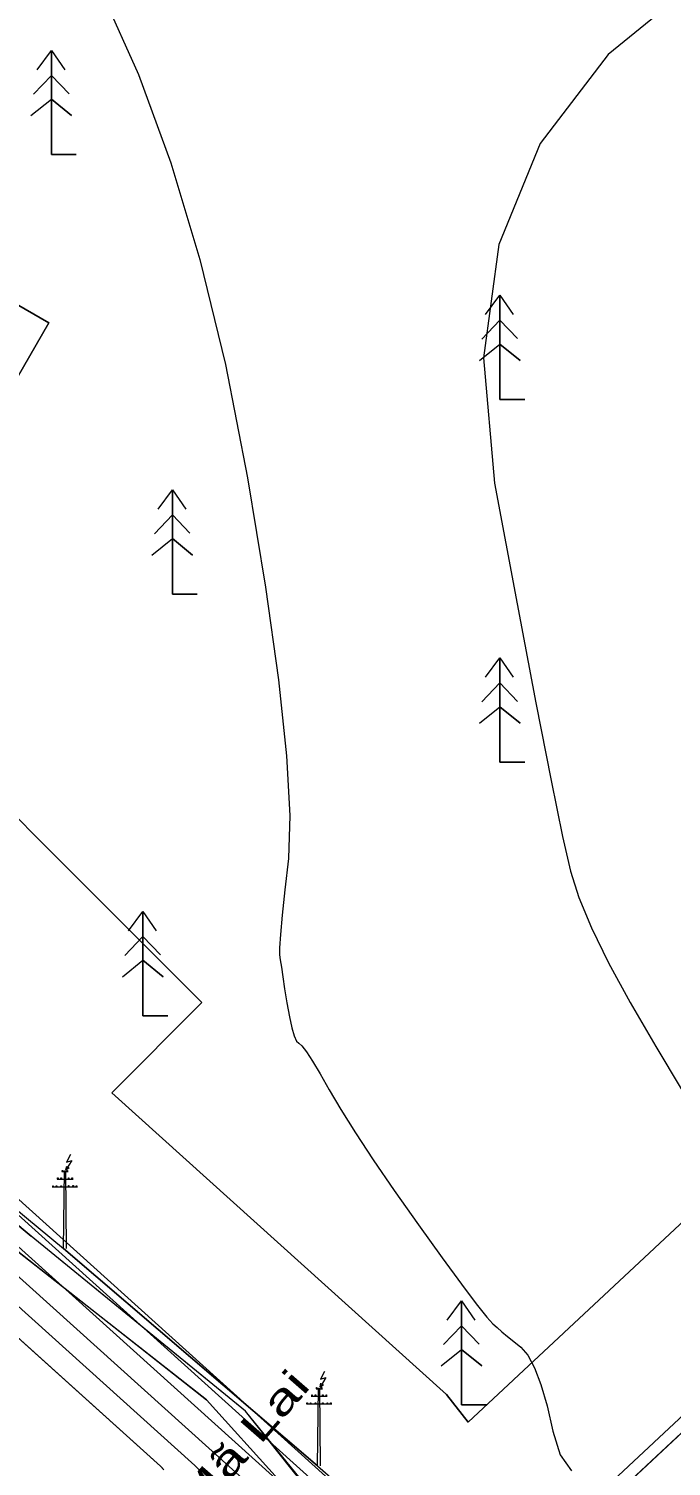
# Model space of a CAD drawing. Header units: metres. Extents: x 533049 to 537618, y 1849954 to 1852676.
# Drawn here: x 535528.2 to 535637, y 1850783 to 1851026.8 of the extents above; entities that cross this region are included whole.
import ezdxf

# ---------------------------------------------------------------- set-up
doc = ezdxf.new("R2010")
doc.units = ezdxf.units.M
doc.header["$LTSCALE"] = 2
for name, color, linetype, lineweight in [('13', 7, 'Continuous', 13), ('20', 7, 'Continuous', 13), ('33', 7, 'Continuous', 13), ('48', 7, 'Continuous', 13), ('54', 7, 'Continuous', 13), ('55', 7, 'Continuous', 13), ('57', 7, 'Continuous', 13), ('60', 7, 'Continuous', 13), ('63', 7, 'Continuous', 13)]:
    doc.layers.add(name, color=color, linetype=linetype, lineweight=lineweight)

msp = doc.modelspace()

# ---------------------------------------------------------------- linework, layer by layer
at = {"layer": '13'}
msp.add_lwpolyline([(535345.89, 1851025.25), (535390.65, 1850937.61), (535574.15, 1850772.11), (535618.06, 1850715.59)], dxfattribs=at)
at = {"layer": '33'}
for points in [[(535753.57, 1851041.56), (535681.53, 1850945.82), (535671.11, 1850877.79), (535680.26, 1850849.39), (535650.42, 1850835.16), (535602.61, 1850790.48), (535598.97, 1850795.17), (535542.22, 1850846.35), (535557.51, 1850861.65), (535497.94, 1850921.22), (535497.77, 1850921.32), (535505.76, 1850932.16), (535531.58, 1850976.88), (535460.02, 1851018.2), (535443.33, 1850995.53), (535439.07, 1850999.12), (535432.62, 1851004.76), (535426.61, 1851008.73), (535423.64, 1851025.33), (535415.63, 1851027.47)], [(535415.63, 1851027.47), (535423.64, 1851025.33), (535426.61, 1851008.73), (535432.62, 1851004.76), (535439.07, 1850999.12), (535443.33, 1850995.53), (535460.02, 1851018.2), (535531.58, 1850976.88), (535505.76, 1850932.16), (535497.77, 1850921.32), (535497.94, 1850921.22), (535557.51, 1850861.65), (535542.22, 1850846.35), (535598.97, 1850795.17), (535602.61, 1850790.48), (535650.42, 1850835.16), (535680.26, 1850849.39), (535671.11, 1850877.79), (535681.53, 1850945.82), (535753.57, 1851041.56)], [(535581.32, 1850778.77), (535507.38, 1850845.45)], [(535507.38, 1850845.45), (535581.32, 1850778.77)], [(535664.1, 1850815.09), (535599.79, 1850755)], [(535599.79, 1850755), (535664.1, 1850815.09)]]:
    msp.add_lwpolyline(points, dxfattribs=at)
at = {"layer": '48'}
msp.add_lwpolyline([(535551.08, 1850782.42), (535550.47, 1850783.03), (535500.73, 1850827.89), (535483.73, 1850807.49), (535473.72, 1850810.17), (535430.66, 1850853.23), (535410.86, 1850841.8), (535394.31, 1850858.36), (535402.35, 1850872.29), (535365.68, 1850908.96), (535354.42, 1850928.47), (535362.53, 1850936.59), (535377.93, 1850945.47), (535356.78, 1850986.89), (535338.85, 1850980.25)], dxfattribs=at)
at = {"layer": '54'}
for points in [[(535356, 1851013.69), (535393.67, 1850939.93), (535576.9, 1850774.67), (535621.03, 1850717.89)], [(535349.75, 1851009.44), (535387.62, 1850935.28), (535556.32, 1850783.13)]]:
    msp.add_lwpolyline(points, dxfattribs=at)
msp.add_arc((535549.62, 1850775.71), 10, 314.2002, 47.9525, dxfattribs=at)
at = {"layer": '55'}
for points in [[(535361.87, 1851010.98), (535396.9, 1850942.4), (535579.85, 1850777.4), (535624.18, 1850720.35)], [(535348.02, 1851004.04), (535384.4, 1850932.81), (535550.47, 1850783.03)]]:
    msp.add_lwpolyline(points, dxfattribs=at)
at = {"layer": '57'}
for p, q in [((535532.01, 1851023.09), (535532.01, 1851005.42)), ((535528.95, 1851015.65), (535532.01, 1851018.85)), ((535534.99, 1851015.72), (535532.01, 1851018.85)), ((535528.53, 1851012.03), (535532.01, 1851014.81)), ((535535.42, 1851012.03), (535532.01, 1851014.81)), ((535532.01, 1851005.42), (535536.22, 1851005.42)), ((535608.01, 1850981.59), (535608.01, 1850963.92)), ((535604.95, 1850974.15), (535608.01, 1850977.35)), ((535610.99, 1850974.22), (535608.01, 1850977.35)), ((535604.53, 1850970.53), (535608.01, 1850973.31)), ((535611.42, 1850970.53), (535608.01, 1850973.31)), ((535608.01, 1850963.92), (535612.22, 1850963.92)), ((535552.51, 1850948.59), (535552.51, 1850930.92)), ((535549.45, 1850941.15), (535552.51, 1850944.35)), ((535555.49, 1850941.22), (535552.51, 1850944.35)), ((535549.03, 1850937.53), (535552.51, 1850940.31)), ((535555.92, 1850937.53), (535552.51, 1850940.31)), ((535552.51, 1850930.92), (535556.72, 1850930.92)), ((535608.01, 1850920.09), (535608.01, 1850902.42)), ((535604.95, 1850912.65), (535608.01, 1850915.85)), ((535610.99, 1850912.72), (535608.01, 1850915.85)), ((535604.53, 1850909.03), (535608.01, 1850911.81)), ((535611.42, 1850909.03), (535608.01, 1850911.81)), ((535608.01, 1850902.42), (535612.22, 1850902.42)), ((535547.51, 1850877.09), (535547.51, 1850859.42)), ((535544.45, 1850869.65), (535547.51, 1850872.85)), ((535550.49, 1850869.72), (535547.51, 1850872.85)), ((535544.03, 1850866.03), (535547.51, 1850868.81)), ((535550.92, 1850866.03), (535547.51, 1850868.81)), ((535547.51, 1850859.42), (535551.72, 1850859.42)), ((535528.55, 1850822.03), (535502.73, 1850843.63)), ((535533.77, 1850832.98), (535534.86, 1850832.98)), ((535534.47, 1850833.29), (535534.62, 1850833.9)), ((535558.27, 1850794.3), (535510.43, 1850831.84)), ((535532.15, 1850830.4), (535536.43, 1850830.4)), ((535532.96, 1850831.73), (535535.67, 1850831.73)), ((535577.12, 1850783.12), (535534.05, 1850819.93)), ((535601.51, 1850811.09), (535601.51, 1850793.42)), ((535598.45, 1850803.65), (535601.51, 1850806.85)), ((535604.49, 1850803.72), (535601.51, 1850806.85)), ((535598.03, 1850800.03), (535601.51, 1850802.81)), ((535604.92, 1850800.03), (535601.51, 1850802.81)), ((535576.85, 1850796.17), (535577.93, 1850796.17)), ((535577.54, 1850796.49), (535577.69, 1850797.1)), ((535575.22, 1850793.59), (535579.5, 1850793.59)), ((535576.03, 1850794.93), (535578.74, 1850794.93)), ((535601.51, 1850793.42), (535605.72, 1850793.42)), ((535593.17, 1850757.47), (535564.92, 1850792.35))]:
    msp.add_line(p, q, dxfattribs=at)
for points in [[(535642.33, 1851035.43), (535626.35, 1851022.4), (535614.84, 1851007.31), (535607.8, 1850990.17), (535605.22, 1850970.97), (535607.1, 1850949.72), (535610.92, 1850929.27), (535614.11, 1850912.46), (535616.69, 1850899.3), (535618.64, 1850889.78), (535619.98, 1850883.91), (535621.38, 1850879.49), (535623.53, 1850874.31), (535626.42, 1850868.37), (535630.06, 1850861.67), (535634.44, 1850854.22), (535638.75, 1850847.04)], [(535540.71, 1851032.53), (535546.78, 1851018.99), (535552.26, 1851004.03), (535557.17, 1850987.65), (535561.48, 1850969.84), (535565.22, 1850950.62), (535568.26, 1850932.08), (535570.47, 1850916.37), (535571.85, 1850903.46), (535572.42, 1850893.37), (535572.16, 1850886.1), (535571.56, 1850880.75), (535571.11, 1850876.44), (535570.82, 1850873.17), (535570.67, 1850870.95), (535570.67, 1850869.76), (535570.79, 1850868.89), (535570.97, 1850867.65), (535571.22, 1850866.01), (535571.53, 1850864), (535571.92, 1850861.59), (535572.34, 1850859.24), (535572.75, 1850857.38), (535573.15, 1850856.01), (535573.54, 1850855.13), (535573.93, 1850854.74), (535574.44, 1850854.31), (535575.21, 1850853.31), (535576.24, 1850851.73), (535577.53, 1850849.57), (535579.08, 1850846.83), (535581.03, 1850843.5), (535583.52, 1850839.54), (535586.54, 1850834.97), (535590.11, 1850829.77), (535594.22, 1850823.96), (535598.23, 1850818.39), (535601.49, 1850813.92), (535604.01, 1850810.57), (535605.78, 1850808.32), (535606.81, 1850807.18), (535607.53, 1850806.55), (535608.36, 1850805.84), (535609.3, 1850805.05), (535610.37, 1850804.18), (535611.54, 1850803.22), (535612.75, 1850801.85), (535613.89, 1850799.74), (535614.97, 1850796.89), (535616, 1850793.3), (535616.96, 1850788.98), (535618.22, 1850784.95), (535620.15, 1850782.26)], [(535197.42, 1851029.21), (535258.5, 1851014.59), (535302.43, 1851017.03), (535340.2, 1851014.33), (535353.98, 1851006.96), (535363.16, 1850989.25), (535368.27, 1850979.41), (535374.75, 1850960.74), (535375.52, 1850959.41), (535381.64, 1850947.62), (535388.53, 1850934.5), (535432.73, 1850897.14), (535454.71, 1850878.46), (535465.02, 1850869.7), (535487.72, 1850850.77), (535506.65, 1850834.99), (535532.46, 1850814.65), (535558.27, 1850794.3), (535570.44, 1850780.83), (535549.71, 1850756.9)], [(535598.06, 1850750.65), (535564.92, 1850792.35), (535546.74, 1850807.19), (535528.55, 1850822.03), (535502.73, 1850843.63), (535453.35, 1850886.28), (535429.91, 1850906.53), (535417.3, 1850916.82), (535397.17, 1850933.25), (535390.94, 1850943.56), (535380.15, 1850961.45), (535378.32, 1850967.72), (535371.14, 1850983.97), (535363.86, 1851000.42), (535363.21, 1851001.89), (535358.93, 1851008.51), (535354.48, 1851015.4), (535351.89, 1851022.3)], [(535529.59, 1851019.8), (535532.01, 1851023.09), (535534.28, 1851019.8)], [(535529.59, 1851019.8), (535532.01, 1851023.09), (535534.28, 1851019.8)], [(535536.22, 1851005.42), (535532.01, 1851005.42), (535532.01, 1851023.09)], [(535528.95, 1851015.65), (535532.01, 1851018.85), (535534.99, 1851015.72)], [(535528.53, 1851012.03), (535532.01, 1851014.81), (535535.42, 1851012.03)], [(535605.59, 1850978.3), (535608.01, 1850981.59), (535610.28, 1850978.3)], [(535605.59, 1850978.3), (535608.01, 1850981.59), (535610.28, 1850978.3)], [(535612.22, 1850963.92), (535608.01, 1850963.92), (535608.01, 1850981.59)], [(535604.95, 1850974.15), (535608.01, 1850977.35), (535610.99, 1850974.22)], [(535604.53, 1850970.53), (535608.01, 1850973.31), (535611.42, 1850970.53)], [(535550.09, 1850945.3), (535552.51, 1850948.59), (535554.78, 1850945.3)], [(535550.09, 1850945.3), (535552.51, 1850948.59), (535554.78, 1850945.3)], [(535556.72, 1850930.92), (535552.51, 1850930.92), (535552.51, 1850948.59)], [(535549.45, 1850941.15), (535552.51, 1850944.35), (535555.49, 1850941.22)], [(535549.03, 1850937.53), (535552.51, 1850940.31), (535555.92, 1850937.53)], [(535605.59, 1850916.8), (535608.01, 1850920.09), (535610.28, 1850916.8)], [(535605.59, 1850916.8), (535608.01, 1850920.09), (535610.28, 1850916.8)], [(535612.22, 1850902.42), (535608.01, 1850902.42), (535608.01, 1850920.09)], [(535604.95, 1850912.65), (535608.01, 1850915.85), (535610.99, 1850912.72)], [(535604.53, 1850909.03), (535608.01, 1850911.81), (535611.42, 1850909.03)], [(535545.09, 1850873.8), (535547.51, 1850877.09), (535549.78, 1850873.8)], [(535545.09, 1850873.8), (535547.51, 1850877.09), (535549.78, 1850873.8)], [(535551.72, 1850859.42), (535547.51, 1850859.42), (535547.51, 1850877.09)], [(535544.45, 1850869.65), (535547.51, 1850872.85), (535550.49, 1850869.72)], [(535558.27, 1850794.3), (535510.43, 1850831.84), (535465.02, 1850869.7)], [(535544.03, 1850866.03), (535547.51, 1850868.81), (535550.92, 1850866.03)], [(535483.34, 1850860.27), (535502.73, 1850843.63), (535528.55, 1850822.03)], [(535495.39, 1850851.99), (535534.05, 1850819.93), (535577.12, 1850783.12), (535600.82, 1850762.33)], [(535535.24, 1850835.89), (535534.55, 1850834.6), (535535.45, 1850834.86), (535534.47, 1850833.26), (535535.02, 1850833.7)], [(535534.05, 1850819.93), (535534.2, 1850833.09), (535534.37, 1850833.09), (535534.48, 1850819.93)], [(535593.17, 1850757.47), (535564.92, 1850792.35), (535528.55, 1850822.03)], [(535599.09, 1850807.8), (535601.51, 1850811.09), (535603.78, 1850807.8)], [(535599.09, 1850807.8), (535601.51, 1850811.09), (535603.78, 1850807.8)], [(535605.72, 1850793.42), (535601.51, 1850793.42), (535601.51, 1850811.09)], [(535598.45, 1850803.65), (535601.51, 1850806.85), (535604.49, 1850803.72)], [(535598.03, 1850800.03), (535601.51, 1850802.81), (535604.92, 1850800.03)], [(535578.31, 1850799.09), (535577.63, 1850797.8), (535578.52, 1850798.06), (535577.54, 1850796.45), (535578.09, 1850796.89)], [(535577.12, 1850783.12), (535577.27, 1850796.28), (535577.44, 1850796.28), (535577.55, 1850783.12)], [(535559.96, 1850768.7), (535570.44, 1850780.83), (535558.27, 1850794.3)]]:
    msp.add_lwpolyline(points, dxfattribs=at)
for points in [[(535533.84, 1850832.99), (535533.84, 1850833.19), (535533.93, 1850833.19), (535533.93, 1850832.99)], [(535534.68, 1850832.99), (535534.68, 1850833.19), (535534.76, 1850833.19), (535534.76, 1850832.99)], [(535534.89, 1850831.74), (535534.89, 1850831.94), (535534.98, 1850831.94), (535534.98, 1850831.74)], [(535532.22, 1850830.4), (535532.22, 1850830.6), (535532.31, 1850830.6), (535532.31, 1850830.4)], [(535532.81, 1850830.4), (535532.81, 1850830.6), (535532.9, 1850830.6), (535532.9, 1850830.4)], [(535533.04, 1850831.73), (535533.04, 1850831.93), (535533.13, 1850831.93), (535533.13, 1850831.73)], [(535533.63, 1850831.73), (535533.63, 1850831.93), (535533.72, 1850831.93), (535533.72, 1850831.73)], [(535533.63, 1850830.4), (535533.63, 1850830.6), (535533.72, 1850830.6), (535533.72, 1850830.4)], [(535534.89, 1850830.41), (535534.89, 1850830.61), (535534.98, 1850830.61), (535534.98, 1850830.41)], [(535535.48, 1850831.73), (535535.48, 1850831.93), (535535.57, 1850831.93), (535535.57, 1850831.73)], [(535535.64, 1850830.41), (535535.64, 1850830.61), (535535.73, 1850830.61), (535535.73, 1850830.41)], [(535536.23, 1850830.4), (535536.23, 1850830.6), (535536.32, 1850830.6), (535536.32, 1850830.4)], [(535576.91, 1850796.18), (535576.91, 1850796.38), (535577, 1850796.38), (535577, 1850796.18)], [(535577.75, 1850796.18), (535577.75, 1850796.38), (535577.84, 1850796.38), (535577.84, 1850796.18)], [(535575.3, 1850793.59), (535575.3, 1850793.79), (535575.39, 1850793.79), (535575.39, 1850793.59)], [(535575.89, 1850793.59), (535575.89, 1850793.79), (535575.98, 1850793.79), (535575.98, 1850793.59)], [(535576.11, 1850794.93), (535576.11, 1850795.13), (535576.2, 1850795.13), (535576.2, 1850794.93)], [(535576.7, 1850794.93), (535576.7, 1850795.13), (535576.79, 1850795.13), (535576.79, 1850794.93)], [(535576.7, 1850793.59), (535576.7, 1850793.79), (535576.79, 1850793.79), (535576.79, 1850793.59)], [(535577.96, 1850794.94), (535577.96, 1850795.14), (535578.05, 1850795.14), (535578.05, 1850794.94)], [(535577.96, 1850793.6), (535577.96, 1850793.8), (535578.05, 1850793.8), (535578.05, 1850793.6)], [(535578.55, 1850794.93), (535578.55, 1850795.13), (535578.64, 1850795.13), (535578.64, 1850794.93)], [(535578.71, 1850793.6), (535578.71, 1850793.8), (535578.8, 1850793.8), (535578.8, 1850793.6)], [(535579.3, 1850793.59), (535579.3, 1850793.79), (535579.39, 1850793.79), (535579.39, 1850793.59)]]:
    msp.add_lwpolyline(points, close=True, dxfattribs=at)
at = {"layer": '60'}
for points in [[(535782.24, 1851036.42), (535706.24, 1850935.42), (535697.74, 1850879.92), (535711.99, 1850835.71), (535665.24, 1850813.42), (535599.55, 1850752.04), (535579.85, 1850777.4)], [(535579.85, 1850777.4), (535504.48, 1850845.38), (535520.75, 1850861.65), (535481.97, 1850900.42), (535459.59, 1850913.34), (535483.97, 1850946.42), (535496.07, 1850967.36), (535467.16, 1850984.05), (535447.81, 1850957.78), (535422.13, 1850979.39), (535416.82, 1850984.04), (535406.35, 1850990.96), (535401.86, 1850999.46), (535400.96, 1851004.49), (535387.65, 1851008.06), (535366.81, 1851001.32)], [(535550.87, 1850782.64), (535550.47, 1850783.03), (535500.73, 1850827.89), (535483.73, 1850807.49), (535473.72, 1850810.17), (535430.66, 1850853.23), (535410.86, 1850841.8), (535394.31, 1850858.36), (535402.35, 1850872.29), (535365.68, 1850908.96), (535354.42, 1850928.47), (535362.53, 1850936.59), (535377.93, 1850945.47), (535356.78, 1850986.89), (535338.85, 1850980.25)]]:
    msp.add_lwpolyline(points, dxfattribs=at)
at = {"layer": '63'}
msp.add_lwpolyline([(536154.15, 1851837.61), (534610.33, 1852284.54), (534600.31, 1852290.54), (534590.7, 1852288.94), (534492.16, 1852324.08), (534334.22, 1852264.06), (534331.46, 1852261.17), (534130.24, 1851934.92), (533977.24, 1851648.42), (533635.79, 1851349.93), (533873.14, 1850873.11), (533992.12, 1850668.54), (534105.11, 1850436.65), (534145.61, 1850408.52), (534298.24, 1850375.42), (534676.74, 1850366.42), (535302.12, 1850496.66), (535596.71, 1850749.44), (535598.06, 1850750.65), (535665.24, 1850813.42), (535773.24, 1850864.92), (535903.24, 1850946.42), (536051.24, 1851044.92)], dxfattribs=at)

# ---------------------------------------------------------------- texts
at = {"layer": '20', "width": 1.45}
msp.add_text('Đi thôn Mã Lai', height=5.12, rotation=48.857, dxfattribs=at).set_placement((535533.99, 1850748.31))
at = {"layer": '57', "width": 1.45}
msp.add_text('Đi thôn Mã Lai', height=5.12, rotation=48.857, dxfattribs=at).set_placement((535533.99, 1850748.31))

doc.saveas('drawing.dxf')
